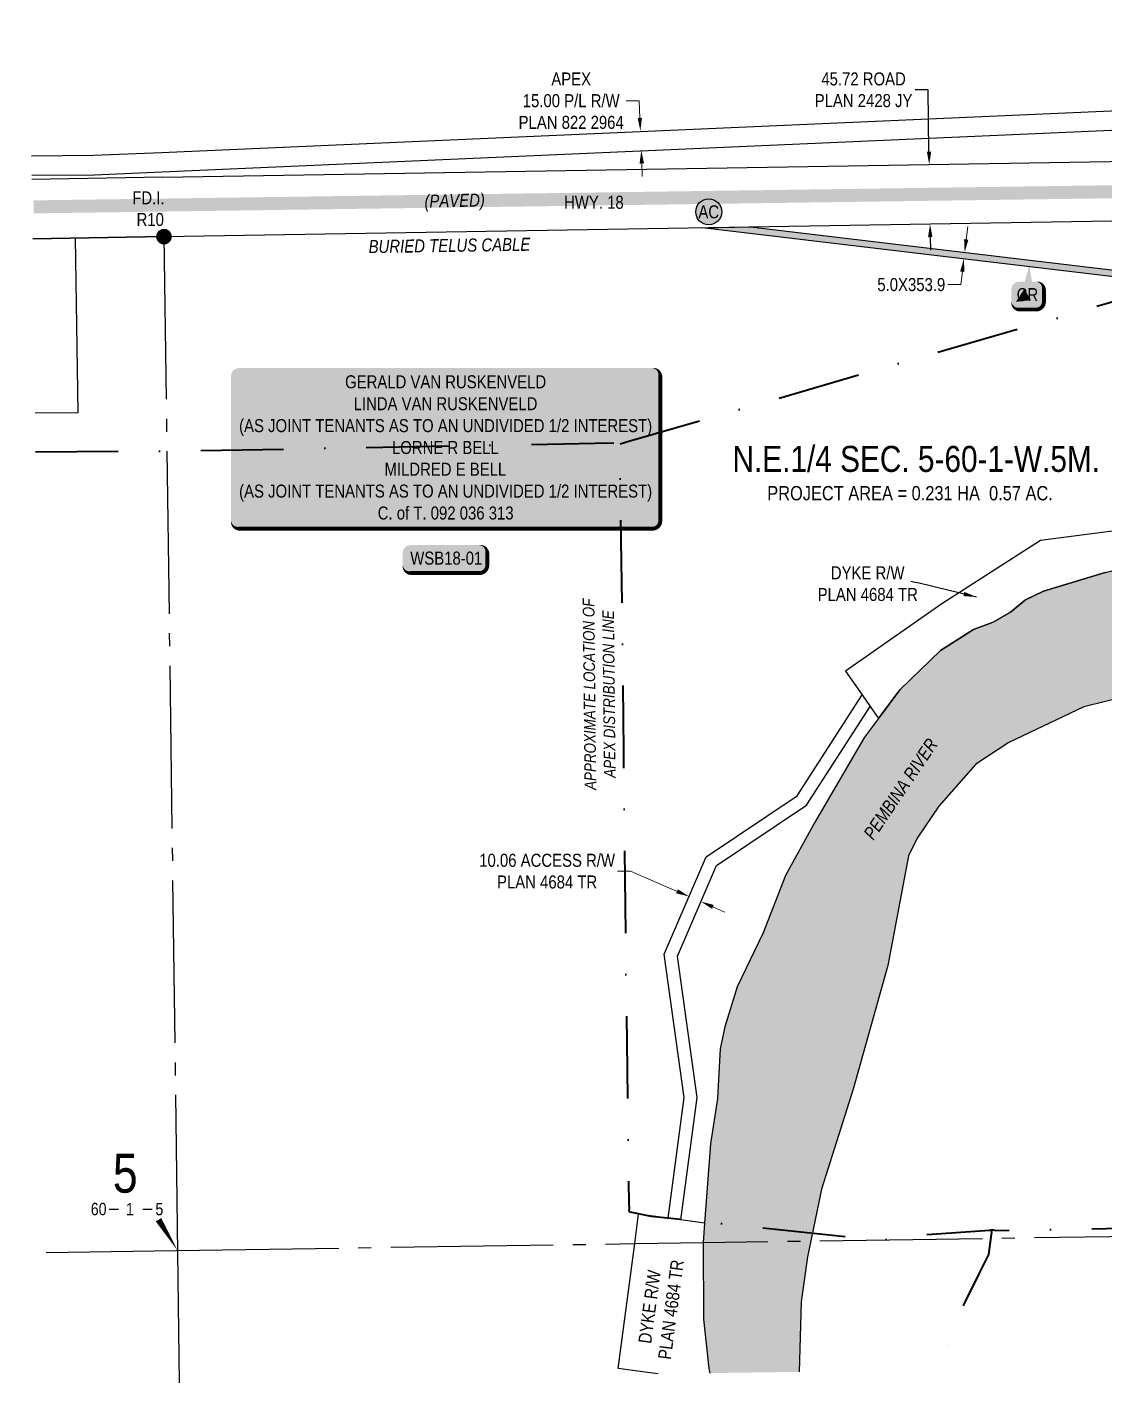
# Model space of a CAD drawing. Extents: x 57693 to 70573, y 5994359 to 6008381.
# Drawn here: x 57693 to 58522, y 5999134 to 6000176 of the extents above; entities that cross this region are included whole.
import ezdxf
from ezdxf.enums import TextEntityAlignment as Align

# ---------------------------------------------------------------- set-up
doc = ezdxf.new("R2010")
doc.units = 0
doc.header["$LTSCALE"] = 5
doc.header["$PDSIZE"] = -3
for name, pattern in [('COOP2', [10, 5, -1, 0, -1, 0, -1, 0, -1, 0, -1]), ('DASHDOT', [25.4, 12.7, -6.35, 0, -6.35]), ('foc-QUARTERLINE', [33, 25, -3, 2, -3])]:
    doc.linetypes.add(name, pattern=pattern)
doc.layers.get('Defpoints').update_dxf_attribs({"color": 9})
for name, color, linetype in [('10', 1, 'Continuous'), ('27', 7, 'Continuous'), ('9', 3, 'Continuous'), ('AS-OWNER', 7, 'Continuous'), ('AS-ROADS', 254, 'Continuous'), ('AS-TELEPHONE', 224, 'foc-TEL'), ('AS-TELEPHONE-T', 224, 'Continuous'), ('C-RW', 13, 'Continuous'), ('C-SYMBOL', 7, 'Continuous'), ('CG-NOTES', 7, 'Continuous'), ('F-RW', 190, 'Continuous'), ('L-AREAREQUIRED', 7, 'Continuous'), ('L-MON', 1, 'Continuous'), ('L-QSEC', 8, 'foc-QUARTERLINE'), ('L-ROAD-T', 7, 'Continuous'), ('L-SECLBL', 7, 'Continuous'), ('L-TITLEDB', 4, 'Continuous'), ('L-TITLEDB-T', 4, 'Continuous'), ('P-APEX RECON PAY ITEMS', 240, 'Continuous'), ('P-APEX RECON-10m BUFFER', 51, 'COOP2'), ('P-APEX RECON-LINE LIST', 240, 'Continuous'), ('P-APEX RECON-WORK AREA', 104, 'Continuous'), ('T-WATER', 160, 'Continuous'), ('T-WATER-H', 133, 'Continuous'), ('T-WATER-T', 170, 'Continuous')]:
    doc.layers.add(name, color=color, linetype=linetype)
for name, color, linetype, lineweight in [('AS-RECON EXISTING', 151, 'DASHDOT', 40), ('C-RW-T', 13, 'Continuous', 9), ('F-AR-T', 190, 'Continuous', 9), ('P-APEX RECON-TWS-T', 104, 'Continuous', 9), ('T-TEXT', 48, 'Continuous', 18)]:
    doc.layers.add(name, color=color, linetype=linetype, lineweight=lineweight)
doc.styles.add('100L', font='ARIALN.TTF', dxfattribs={"height": 11})
doc.styles.add('175L', font='ARIALN.TTF', dxfattribs={"height": 10})
doc.styles.add('80', font='ARIALN.TTF', dxfattribs={"height": 10})
doc.styles.add('80CG', font='ARIALN.TTF', dxfattribs={"height": 10})
doc.styles.add('80L', font='ARIALN.TTF', dxfattribs={"height": 10})
doc.styles.add('80LS', font='ARIALNI.TTF', dxfattribs={"height": 10})
doc.styles.add('foc-LtypeFont', font='ARIALN.TTF', dxfattribs={"height": 7.35})
doc.styles.add('SIMPLEX', font='ARIALN.TTF')
doc.linetypes.add('foc-TEL', pattern='A,2,-1,["T",foc-LtypeFont,S=0.2,R=0,X=-0.425,Y=-0.75],-1.24,8', length=12.24)
doc.linetypes.add('foc-TEL-NOLINE', pattern='A,0,-2,["T",foc-LtypeFont,S=0.2,R=0,X=-0.425,Y=-0.75],-10.24', length=12.24)
doc.dimstyles.new('Compass 5 000', dxfattribs={"dimscale": 5, "dimtxt": 9, "dimasz": 2, "dimexe": 0.2, "dimexo": 0.0625, "dimgap": 0.5, "dimtad": 0, "dimtih": 1, "dimtoh": 1, "dimzin": 0, "dimdsep": 46, "dimtxsty": '80CG', "dimcen": 0.1, "dimse1": 1, "dimse2": 1, "dimclrd": 256, "dimclrt": 256, "dimaunit": 1, "dimadec": 4, "dimazin": 0, "dimtfac": 0.06, "dimtofl": 0, "dimtmove": 0, "dimatfit": 1, "dimfxl": 0.2, "dimtolj": 1, "dimtzin": 0, "dimlwd": -1, "dimarcsym": 0})

# ---------------------------------------------------------------- blocks, each defined once
blk = doc.blocks.new('L-SECLBL')
at = {"layer": '9', "color": 7}
for p, q in [((-5.1, -27.8), (-12.3, -27.8)), ((20.7, -27.8), (13.5, -27.8))]:
    blk.add_line(p, q, dxfattribs=at)
at = {"layer": '10', "color": 2, "style": 'SIMPLEX'}
blk.add_attdef('SEC', text='', height=30, dxfattribs=at).set_placement((0, 0), align=Align.MIDDLE)
at = {"layer": '10', "color": 5, "style": '80L'}
blk.add_attdef('TWP', text='', height=9.5, dxfattribs=at).set_placement((-14.4, -27.4), align=Align.MIDDLE_RIGHT)
blk.add_attdef('RGE', text='', height=9.5, dxfattribs=at).set_placement((3.6, -27.4), align=Align.MIDDLE_CENTER)
blk.add_attdef('MER', text='', height=9.5, dxfattribs=at).set_placement((23.2, -27.4), align=Align.MIDDLE_LEFT)
blk = doc.blocks.new('*D392')
at = {"layer": 'C-RW-T', "transparency": 16777216}
for p, q in [((58163.4, 6000119.8), (58153.4, 6000119.8)), ((58164, 6000106.6), (58163.4, 6000119.8)), ((58165.5, 6000071.6), (58165.9, 6000061.6))]:
    blk.add_line(p, q, dxfattribs=at)
for points in [[(58165.6, 6000106.7), (58162.3, 6000106.5), (58164.4, 6000096.6)], [(58167.2, 6000071.7), (58163.8, 6000071.5), (58165.1, 6000081.6)]]:
    blk.add_solid(points, dxfattribs=at)
at = {"layer": 'Defpoints', "color": 0, "transparency": 16777216}
for p in [(58164.4, 6000096.6), (58190.9, 6000097.8), (58191.5, 6000082.8)]:
    blk.add_point(p, dxfattribs=at)
at = {"layer": 'C-RW-T', "transparency": 16777216, "insert": (58111.2, 6000119.8), "char_height": 10, "attachment_point": 5, "style": '80CG'}
blk.add_mtext('\\A1;APEX\\P15.00 P/L R/W\\PPLAN 822 2964', dxfattribs=at)
blk = doc.blocks.new('*D393')
at = {"layer": 'Defpoints', "color": 0, "transparency": 16777216}
for p in [(58271.2, 6000068.9), (58271.8, 6000023.2), (58387.1, 6000024.9)]:
    blk.add_point(p, dxfattribs=at)
at = {"layer": 'L-TITLEDB-T', "transparency": 16777216}
for p, q in [((58385.6, 6000128.2), (58375.6, 6000128.2)), ((58386.3, 6000080.6), (58385.6, 6000128.2)), ((58387.3, 6000014.9), (58387.4, 6000004.9))]:
    blk.add_line(p, q, dxfattribs=at)
for points in [[(58388, 6000080.6), (58384.7, 6000080.6), (58386.5, 6000070.6)], [(58389, 6000015), (58385.6, 6000014.9), (58387.1, 6000024.9)]]:
    blk.add_solid(points, dxfattribs=at)
at = {"layer": 'L-TITLEDB-T', "transparency": 16777216, "insert": (58336, 6000128.2), "char_height": 10, "attachment_point": 5, "style": '80CG'}
blk.add_mtext('\\A1;45.72 ROAD\\PPLAN 2428 JY', dxfattribs=at)
blk = doc.blocks.new('*D394')
at = {"layer": 'Defpoints', "color": 0, "transparency": 16777216}
for p in [(58201.8, 5999508), (58200.9, 5999505.9), (58210.1, 5999501.9)]:
    blk.add_point(p, dxfattribs=at)
at = {"layer": 'F-AR-T', "transparency": 16777216}
for p, q in [((58156.7, 5999527.4), (58146.7, 5999527.4)), ((58192.6, 5999511.9), (58156.7, 5999527.4)), ((58220.2, 5999500), (58229.4, 5999496))]:
    blk.add_line(p, q, dxfattribs=at)
for points in [[(58193.3, 5999513.5), (58191.9, 5999510.4), (58201.8, 5999508)], [(58220.8, 5999501.5), (58219.5, 5999498.5), (58211, 5999504)]]:
    blk.add_solid(points, dxfattribs=at)
at = {"layer": 'F-AR-T', "transparency": 16777216, "insert": (58092.7, 5999527.4), "char_height": 10, "attachment_point": 5, "style": '80CG'}
blk.add_mtext('\\A1;10.06 ACCESS R/W\\PPLAN 4684 TR', dxfattribs=at)
blk = doc.blocks.new('*U408')
h = blk.add_hatch(color=59)
edge = h.paths.add_edge_path()
edge.add_line((-159, -62.5), (159, -62.5))
edge.add_arc((159, -56.5), 6, 270, 360)
edge.add_line((165, -56.5), (165, 55))
edge.add_arc((159, 55), 6, 0, 90)
edge.add_line((159, 61), (-159, 61))
edge.add_arc((-159, 55), 6, 90, 180)
edge.add_line((-165, 55), (-165, -56.5))
edge.add_arc((-159, -56.5), 6, 180, 270)
at = {"color": 1, "flags": 128}
blk.add_lwpolyline([(-159, -62.5, 3, 3, 0), (159, -62.5, 3, 3, 0.414214), (165, -56.5, 3, 3, 0), (165, 55, 3, 0, 0.414214), (159, 61, 0, 0, 0), (-159, 61, 0, 0, 0.414214), (-165, 55, 0, 0, 0), (-165, -56.5, 0, 3, 0.414214)], format="xyseb", close=True, dxfattribs=at)
blk.add_lwpolyline([(-32.7, -15.9, 0, 7.5, 0), (0, 0, 0, 0, 0)], format="xyseb", dxfattribs=at)
at = {"color": 1, "style": '80'}
blk.add_attdef('ENTER_TEXT_001', (-36, -5), '', height=10, dxfattribs=at)
blk = doc.blocks.new('*U428')
at = {"true_color": 0xffffa8}
h = blk.add_hatch(color=51, dxfattribs=at)
edge = h.paths.add_edge_path()
edge.add_line((-26.5, -11.5), (26.5, -11.5))
edge.add_arc((26.5, -5.5), 6, 270, 360)
edge.add_line((32.5, -5.5), (32.5, 4))
edge.add_arc((26.5, 4), 6, 0, 90)
edge.add_line((26.5, 10), (-26.5, 10))
edge.add_arc((-26.5, 4), 6, 90, 180)
edge.add_line((-32.5, 4), (-32.5, -5.5))
edge.add_arc((-26.5, -5.5), 6, 180, 270)
at = {"color": 240, "flags": 128}
blk.add_lwpolyline([(-26.5, -11.5, 3, 3, 0), (26.5, -11.5, 3, 3, 0.414214), (32.5, -5.5, 3, 3, 0), (32.5, 4, 3, 0, 0.414214), (26.5, 10, 0, 0, 0), (-26.5, 10, 0, 0, 0.414214), (-32.5, 4, 0, 0, 0), (-32.5, -5.5, 0, 3, 0.414214)], format="xyseb", close=True, dxfattribs=at)
for points in [[(-24.7, -8.4, 0, 10, 0), (0, 0, 5, 5, 0)], [(21, -6.9, 0, 10, 0), (0, 0, 5, 5, 0)]]:
    blk.add_lwpolyline(points, format="xyseb", dxfattribs=at)
at = {"color": 4, "style": '80'}
blk.add_attdef('OTHER_001', (-14.7, -5), '', height=10, dxfattribs=at)
blk = doc.blocks.new('fdia')
at = {"color": 255, "const_width": 1}
blk.add_lwpolyline([(-0.5, 0, 1), (0.5, 0, 1)], format="xyb", close=True, dxfattribs=at)
blk = doc.blocks.new('Fdiaa')
blk.add_blockref('fdia', (0, 0))
blk = doc.blocks.new('fdib')
at = {"color": 1, "const_width": 1.6}
blk.add_lwpolyline([(-0.4, 0, 1), (0.4, 0, 1)], format="xyb", close=True, dxfattribs=at)
at = {"color": 1}
blk.add_circle((0, 0), 0.8, dxfattribs=at)
blk = doc.blocks.new('Fdibb')
blk.add_blockref('fdib', (0, 0))
blk = doc.blocks.new('fdicc')
for name in ['Fdibb', 'Fdiaa']:
    blk.add_blockref(name, (0, 0))
blk = doc.blocks.new('FDI')
blk.add_blockref('fdicc', (0, 0))
blk = doc.blocks.new('*D512')
at = {"layer": 'Defpoints', "color": 0, "transparency": 16777216}
for p in [(58413.1, 5999998.3), (58421.8, 5999997.2), (58422.4, 6000002.2)]:
    blk.add_point(p, dxfattribs=at)
at = {"layer": 'P-APEX RECON-TWS-T', "transparency": 16777216}
for p, q in [((58414.9, 6000013.2), (58416.1, 6000023.1)), ((58412, 5999988.3), (58410.8, 5999978.4)), ((58410.8, 5999978.4), (58400.8, 5999978.4))]:
    blk.add_line(p, q, dxfattribs=at)
for points in [[(58413.3, 6000013.4), (58416.6, 6000013), (58413.7, 6000003.2)], [(58410.3, 5999988.5), (58413.6, 5999988.2), (58413.1, 5999998.3)]]:
    blk.add_solid(points, dxfattribs=at)
at = {"layer": 'P-APEX RECON-TWS-T', "transparency": 16777216, "insert": (58372.7, 5999978.4), "char_height": 10, "attachment_point": 5, "style": '80CG'}
blk.add_mtext('\\A1;5.0X353.9', dxfattribs=at)
blk = doc.blocks.new('*U1187')
h = blk.add_hatch(color=255)
h.dxf.hatch_style = 1
edge = h.paths.add_edge_path()
edge.add_arc((0, 0), 9.99, 0, 360)
at = {"color": 170}
blk.add_circle((0, 0), 9.99, dxfattribs=at)
at = {"color": 170, "style": '175L'}
blk.add_text('AC', height=10, dxfattribs=at).set_placement((0, 0), align=Align.MIDDLE_CENTER)
blk = doc.blocks.new('*U515')
at = {"true_color": 0xffffa8}
h = blk.add_hatch(color=51, dxfattribs=at)
edge = h.paths.add_edge_path()
edge.add_line((-6.5, -11.5), (6.5, -11.5))
edge.add_arc((6.5, -5.5), 6, 270, 360)
edge.add_line((12.5, -5.5), (12.5, 4))
edge.add_arc((6.5, 4), 6, 0, 90)
edge.add_line((6.5, 10), (-6.5, 10))
edge.add_arc((-6.5, 4), 6, 90, 180)
edge.add_line((-12.5, 4), (-12.5, -5.5))
edge.add_arc((-6.5, -5.5), 6, 180, 270)
at = {"color": 240, "flags": 128}
for points in [[(1.3, 22.6, 0, 10, 0), (0, 0, 5, 5, 0)], [(-9, -5.5, 0, 10, 0), (0, 0, 5, 5, 0)]]:
    blk.add_lwpolyline(points, format="xyseb", dxfattribs=at)
blk.add_lwpolyline([(-6.5, -11.5, 3, 3, 0), (6.5, -11.5, 3, 3, 0.414214), (12.5, -5.5, 3, 3, 0), (12.5, 4, 3, 0, 0.414214), (6.5, 10, 0, 0, 0), (-6.5, 10, 0, 0, 0.414214), (-12.5, 4, 0, 0, 0), (-12.5, -5.5, 0, 3, 0.414214)], format="xyseb", close=True, dxfattribs=at)
at = {"color": 4, "style": '80'}
blk.add_attdef('OTHER_001', (-14.7, -5), '', height=10, dxfattribs=at)

msp = doc.modelspace()

# ---------------------------------------------------------------- hatches: boundary and pattern name
at = {"layer": 'P-APEX RECON-10m BUFFER'}
h = msp.add_hatch(color=256, dxfattribs=at)
h.dxf.hatch_style = 1
h.paths.add_polyline_path([(58604.187, 5999980.757), (58583.06, 5999980.471), (58583.219, 5999968.736), (58563.235, 5999968.465), (58563.073, 5999980.443), (58211.891, 6000022.222), (58248.986, 6000022.841), (58563.005, 5999985.483), (58562.965, 5999988.448), (58571.836, 5999988.568), (58572.691, 5999990.324), (58604.064, 5999990.749)])
at = {"layer": 'T-WATER-H'}
h = msp.add_hatch(color=256, dxfattribs=at)
h.dxf.hatch_style = 1
h.paths.add_polyline_path([(59528.149, 6000162.571), (59544.214, 6000114.139), (59550.066, 6000089.065), (59550.637, 6000087.302), (59551.829, 6000084.09), (59561.538, 6000064.102), (59563.782, 6000057.545), (59563.96, 6000057.066), (59563.743, 6000044.034), (59567.913, 6000032.806), (59572.698, 6000018.165), (59576.65, 6000004.29), (59579.974, 5999992.04), (59584.013, 5999977.653), (59588.042, 5999963.737), (59589.337, 5999958.8), (59624.428, 5999868.477), (59640.988, 5999822.759), (59657.078, 5999756.885), (59671.286, 5999708.952), (59683.239, 5999660.488), (59685.05, 5999621.679), (59679.084, 5999586.826), (59673.695, 5999571.409), (59654.208, 5999528.125), (59644.925, 5999516.385), (59599.428, 5999480.524), (59581.998, 5999477.411), (59543.899, 5999478.24), (59508.345, 5999482.971), (59464.42, 5999499.495), (59433.674, 5999506.758), (59433.064, 5999506.901), (59405.377, 5999519.436), (59380.283, 5999535.448), (59338.339, 5999577.26), (59272.362, 5999635.416), (59248.051, 5999651.266), (59141.333, 5999708.147), (59111.804, 5999719.077), (59026.263, 5999735.387), (58987.151, 5999736.014), (58908.673, 5999730.246), (58837.781, 5999718.183), (58820.787, 5999714.061), (58704.293, 5999705.349), (58648.099, 5999698.132), (58631.403, 5999694.317), (58627.83, 5999693.013), (58607.818, 5999685.703), (58570.464, 5999672.057), (58538.681, 5999662.125), (58505.233, 5999653.894), (58447.775, 5999626.5), (58422.212, 5999609.701), (58393.775, 5999577.542), (58377.15, 5999552.861), (58370.461, 5999539.329), (58354.718, 5999455.005), (58328.024, 5999359.866), (58303.656, 5999282.892), (58295.436, 5999243.121), (58292.907, 5999230.887), (58287.917, 5999196.229), (58286.572, 5999142.473), (58217.723, 5999141.514), (58216.928, 5999145.102), (58213.031, 5999182.965), (58212.712, 5999241.869), (58213.811, 5999256.875), (58218.267, 5999317.705), (58223.79, 5999352.618), (58225.695, 5999390.919), (58229.312, 5999407.795), (58238.714, 5999438.481), (58258.709, 5999480.093), (58275.894, 5999524.155), (58298.313, 5999564.568), (58336.685, 5999630.42), (58347.498, 5999644.862), (58363.881, 5999666.746), (58395.058, 5999697.052), (58420.523, 5999713.191), (58435.679, 5999718.886), (58448.923, 5999726.579), (58460.513, 5999736.092), (58474.325, 5999742.835), (58521.719, 5999757.158), (58555.223, 5999765.391), (58606.768, 5999771.002), (58610.906, 5999771.453), (58626.849, 5999772.896), (58668.469, 5999776.662), (58707.219, 5999776.387), (58725.572, 5999778.622), (58742.204, 5999782.797), (58837.41, 5999814.151), (58867.543, 5999825.422), (58900.623, 5999833.763), (58960.048, 5999833.981), (58994.666, 5999828.091), (59032.576, 5999825.336), (59049.389, 5999821.959), (59139.802, 5999810.02), (59198.995, 5999787.206), (59241.123, 5999765.844), (59281.589, 5999743.662), (59341.878, 5999700.424), (59372.289, 5999667.743), (59392.838, 5999647.552), (59425.764, 5999619.855), (59432.201, 5999616.18), (59464.678, 5999597.616), (59493.1, 5999584.882), (59524.145, 5999575.423), (59543.651, 5999574.869), (59562.435, 5999576.875), (59576.791, 5999583.395), (59587.284, 5999593.477), (59595.143, 5999606.145), (59599.14, 5999621.885), (59599.146, 5999641.621), (59597.045, 5999660.925), (59572.21, 5999741.82), (59559.63, 5999771.503), (59539.61, 5999856.476), (59520.118, 5999921.915), (59497.522, 5999981.462), (59481.575, 6000033.638), (59478.21, 6000044.682), (59474.06, 6000063.004), (59462.649, 6000113.45), (59449.748, 6000141.747), (59436.831, 6000161.323)])

# ---------------------------------------------------------------- linework, layer by layer
at = {"layer": '27'}
msp.add_lwpolyline([(57732.094, 5999880.219), (57730.094, 6000014.191)], dxfattribs=at)
at = {"layer": 'AS-RECON EXISTING', "flags": 128}
for points in [[(58148.94, 5999856.044), (58155.487, 5999857.96), (58250.099, 5999885.151), (58348.452, 5999913.733), (58454.512, 5999944.23), (58466.038, 5999947.486), (58475.814, 5999950.132), (58540.429, 5999969.136), (58555.205, 5999973.174), (58557.389, 5999973.511), (58560.825, 5999974.079), (58565.663, 5999975.504), (58570.107, 5999976.866), (58572.161, 5999978.497), (58572.667, 5999978.865), (58573.5, 5999979.472), (58594.251, 5999980.047), (58614.342, 5999980.158), (58626.697, 5999978.226), (58636.544, 5999975.299), (58642.797, 5999972.537), (58652.655, 5999968.079), (58672.832, 5999958.11), (58696.295, 5999946.784), (58719.425, 5999935.53), (58736.169, 5999927.382), (58757.474, 5999916.843), (58775.637, 5999908.343), (58796.279, 5999898.364), (58819.589, 5999887.329), (58838.361, 5999878.079), (58854.231, 5999870.168), (58862.533, 5999866.092), (58870.147, 5999864.054), (58880.363, 5999866.263), (58884.115, 5999867.701), (58889.71, 5999868.712), (58896.978, 5999869.525), (58907.184, 5999866.826), (58913.72, 5999862.522), (58922.446, 5999856.062), (58927.1, 5999853.104), (58931.881, 5999851.135), (58936.148, 5999850.883), (58942.358, 5999851.589), (58948.435, 5999851.518), (58955.604, 5999852.1), (58965.098, 5999852.689), (58982.393, 5999854.5), (59008.068, 5999856.595), (59021.073, 5999858.377), (59037.519, 5999859.167), (59051.992, 5999860.096), (59071.721, 5999861.146), (59084.949, 5999861.974), (59103.698, 5999863.215), (59116.821, 5999863.717), (59136.082, 5999864.908), (59158.475, 5999866.023), (59175.203, 5999866.946), (59196.944, 5999868.561), (59217.97, 5999869.628), (59251.332, 5999871.391), (59273.751, 5999872.534), (59291.217, 5999873.72), (59311.457, 5999875.143), (59330.022, 5999876.464), (59350.269, 5999877.796), (59374.528, 5999879.404), (59397.189, 5999881.517), (59407.281, 5999883.007), (59418.047, 5999884.031), (59422.388, 5999884.454), (59438.178, 5999882.896), (59442.335, 5999882.845), (59445.217, 5999883.221), (59458.279, 5999886.615), (59466.706, 5999888.285), (59467.745, 5999882.352)], [(57699.355, 5999849.908), (57809.418, 5999850.537), (57890.023, 5999852.031), (57899.541, 5999852.23), (57914.85, 5999852.638), (58040.993, 5999854.838), (58141.902, 5999856.708), (58148.94, 5999856.044), (58148.464, 5999850.756), (58150.422, 5999715.332), (58151.393, 5999619.736), (58151.474, 5999609.828), (58151.727, 5999591.295), (58153.072, 5999470.067), (58154.218, 5999375.211), (58155.621, 5999271.603), (58155.818, 5999268.677), (58155.55, 5999265.802), (58156.062, 5999265.682), (58156.255, 5999265.554), (58172.807, 5999262.099), (58349.259, 5999243.711), (58360.187, 5999245.255), (58361.759, 5999245.16), (58362.949, 5999245.104), (58367.447, 5999246.912), (58432.978, 5999251.518), (58434.62, 5999251.927), (58437.699, 5999251.271), (58640.768, 5999254.736), (58931.812, 5999258.548), (59316.837, 5999263.163), (59483.262, 5999264.23), (59496.372, 5999264.314), (59577.454, 5999265.94), (59682.346, 5999267.323), (59982.682, 5999270.736), (60079.78, 5999271.888), (60089.6, 5999271.82), (60098.597, 5999274.057)], [(58434.62, 5999251.927), (58432.022, 5999232.668), (58424.712, 5999217.884), (58414.088, 5999196.586), (58412.904, 5999193.948), (58395.158, 5999145.916), (58394.508, 5999143.975)]]:
    msp.add_lwpolyline(points, dxfattribs=at)
at = {"layer": 'AS-ROADS', "const_width": 9.993, "flags": 128}
msp.add_lwpolyline([(57697.888, 6000038.208), (59594.943, 6000064.8), (59655.151, 6000064.8, -0.27424523), (60188.059, 5999747.501), (60359.465, 5999378.453)], format="xyb", dxfattribs=at)
at = {"layer": 'AS-TELEPHONE', "linetype": 'foc-TEL-NOLINE', "flags": 128}
msp.add_lwpolyline([(57697.164, 6000013.642), (57798.121, 6000015.325), (58604.575, 6000028.768), (59288.564, 6000038.062)], dxfattribs=at)
at = {"layer": 'C-RW', "flags": 128}
for points in [[(57696.31, 6000077.468), (57744.252, 6000077.841), (57796.219, 6000080.118), (58602.265, 6000115.436)], [(57696.511, 6000062.482), (57744.639, 6000062.857), (57796.416, 6000065.126), (58602.512, 6000100.446)]]:
    msp.add_lwpolyline(points, dxfattribs=at)
at = {"layer": 'F-RW', "flags": 128}
msp.add_lwpolyline([(58472.112, 5999781.605), (58396.144, 5999733.042), (58322.064, 5999681.206), (58334.812, 5999662.989), (58341.04, 5999654.089), (58347.498, 5999644.862), (58363.881, 5999666.746), (58395.058, 5999697.052), (58420.523, 5999713.191), (58435.679, 5999718.886), (58448.923, 5999726.579), (58460.513, 5999736.092), (58474.325, 5999742.835), (58521.719, 5999757.158), (58555.223, 5999765.391), (58606.768, 5999771.002), (58606.423, 5999799.057)], close=True, dxfattribs=at)
for points in [[(58185.65, 5999260.605), (58197.951, 5999353.457), (58182.605, 5999463.526), (58214.989, 5999538.429), (58284.926, 5999585.331), (58334.812, 5999662.989)], [(58195.614, 5999259.285), (58208.094, 5999353.492), (58192.948, 5999462.124), (58223.042, 5999531.729), (58292.256, 5999578.147), (58341.04, 5999654.089)]]:
    msp.add_lwpolyline(points, dxfattribs=at)
at = {"layer": 'L-QSEC'}
for points in [[(57798.121, 6000015.325), (57808.577, 5999233.907)], [(57707.594, 5999234.225), (57807.508, 5999235.737)], [(57808.577, 5999233.907), (57809.915, 5999133.99)]]:
    msp.add_lwpolyline(points, dxfattribs=at)
at = {"layer": 'L-QSEC', "flags": 128}
msp.add_lwpolyline([(57807.508, 5999235.737), (58160.02, 5999241.071), (58212.712, 5999241.869), (58295.436, 5999243.121), (58613.206, 5999247.931)], dxfattribs=at)
at = {"layer": 'L-SECLBL', "flags": 128}
msp.add_lwpolyline([(57808.553, 5999235.753, 0, 4.996, 0), (57793.898, 5999259.445, 0, 0, 0)], format="xyseb", dxfattribs=at)
at = {"layer": 'L-TITLEDB', "flags": 128}
for points in [[(57797.36, 6000061.004), (58602.94, 6000074.433)], [(57797.36, 6000061.004), (57696.403, 6000059.322)], [(57798.121, 6000015.325), (58604.575, 6000028.768)], [(57798.121, 6000015.325), (57697.164, 6000013.642)], [(57698.959, 5999879.724), (57732.094, 5999880.219), (57730.094, 6000014.191), (57697.167, 6000013.699)]]:
    msp.add_lwpolyline(points, dxfattribs=at)
at = {"layer": 'L-TITLEDB'}
for points in [[(58160.02, 5999241.071), (58163.006, 5999263.606)], [(58185.65, 5999260.605), (58163.006, 5999263.606)], [(58195.614, 5999259.285), (58185.65, 5999260.605)], [(58213.811, 5999256.875), (58195.614, 5999259.285)], [(58147.296, 5999145.032), (58160.02, 5999241.071)], [(58169.941, 5999142.031), (58147.296, 5999145.032)], [(58178.018, 5999140.961), (58169.941, 5999142.031)]]:
    msp.add_lwpolyline(points, dxfattribs=at)
at = {"layer": 'P-APEX RECON-WORK AREA', "flags": 128}
msp.add_lwpolyline([(58604.187, 5999980.757), (58583.06, 5999980.471), (58583.219, 5999968.736), (58563.235, 5999968.465), (58563.073, 5999980.443), (58211.891, 6000022.222), (58248.986, 6000022.841), (58563.005, 5999985.483), (58562.965, 5999988.448), (58571.836, 5999988.568), (58572.691, 5999990.324), (58604.064, 5999990.749)], close=True, dxfattribs=at)
at = {"layer": 'T-WATER', "flags": 128}
for points in [[(58521.719, 5999757.158), (58474.325, 5999742.835), (58460.513, 5999736.092), (58448.923, 5999726.579), (58435.679, 5999718.886), (58420.523, 5999713.191), (58395.058, 5999697.052), (58363.881, 5999666.746), (58347.498, 5999644.862), (58336.685, 5999630.42), (58298.313, 5999564.568), (58275.894, 5999524.155), (58258.709, 5999480.093), (58238.714, 5999438.481), (58229.312, 5999407.795), (58225.695, 5999390.919), (58223.79, 5999352.618), (58218.267, 5999317.705), (58213.811, 5999256.875), (58212.712, 5999241.869), (58213.031, 5999182.965), (58216.928, 5999145.102), (58217.723, 5999141.514)], [(58538.681, 5999662.125), (58505.233, 5999653.894), (58447.775, 5999626.5), (58422.212, 5999609.701), (58393.775, 5999577.542), (58377.15, 5999552.861), (58370.461, 5999539.329), (58354.718, 5999455.005), (58328.024, 5999359.866), (58303.656, 5999282.892), (58295.436, 5999243.121), (58292.907, 5999230.887), (58287.917, 5999196.229), (58286.572, 5999142.473)]]:
    msp.add_lwpolyline(points, dxfattribs=at)

# ---------------------------------------------------------------- block references
at = {"layer": 'AS-OWNER'}
ref = msp.add_blockref('*U408', (58014.685, 5999853.27), dxfattribs=at)
ref.add_attrib('ENTER_TEXT_001', 'GERALD VAN RUSKENVELD', (57937.352, 5999898.71), dxfattribs={"layer": '0', "color": 1, "height": 10, "style": '80'})
ref.add_attrib('ENTER_TEXT_002', 'LINDA VAN RUSKENVELD', (57943.945, 5999881.866), dxfattribs={"layer": '0', "color": 1, "height": 10, "style": '80'})
ref.add_attrib('ENTER_TEXT_003', '(AS JOINT TENANTS AS TO AN UNDIVIDED 1/2 INTEREST)', (57855.892, 5999865.022), dxfattribs={"layer": '0', "color": 1, "height": 10, "style": '80'})
ref.add_attrib('ENTER_TEXT_004', 'LORNE R BELL', (57973.43, 5999848.178), dxfattribs={"layer": '0', "color": 1, "height": 10, "style": '80'})
ref.add_attrib('ENTER_TEXT_005', 'MILDRED E BELL', (57967.686, 5999831.511), dxfattribs={"layer": '0', "color": 1, "height": 10, "style": '80'})
ref.add_attrib('ENTER_TEXT_006', '(AS JOINT TENANTS AS TO AN UNDIVIDED 1/2 INTEREST)', (57855.892, 5999814.667), dxfattribs={"layer": '0', "color": 1, "height": 10, "style": '80'})
ref.add_attrib('ENTER_TEXT_007', 'C. of T. 092 036 313', (57962.455, 5999797.823), dxfattribs={"layer": '0', "color": 1, "height": 10, "style": '80'})
at = {"layer": 'CG-NOTES', "xscale": 0.999252397, "yscale": 0.999252397, "zscale": 0.999252397}
msp.add_blockref('*U1187', (58216.958, 6000034.4), dxfattribs=at)
at = {"layer": 'L-MON', "xscale": 4.999999999999972, "yscale": 4.999999999999972, "zscale": 4.999999999999972}
msp.add_blockref('FDI', (57798.121, 6000015.325), dxfattribs=at)
at = {"layer": 'L-SECLBL'}
msp.add_blockref('L-SECLBL', (57768.354, 5999295.056), dxfattribs=at).add_auto_attribs({'SEC': '5', 'TWP': '60', 'RGE': '1', 'MER': '5'})
at = {"layer": 'P-APEX RECON PAY ITEMS'}
ref = msp.add_blockref('*U515', (58462.181, 5999970.757), dxfattribs=dict(at, xscale=0.999252397, yscale=0.999252397, zscale=0.999252397))
ref.add_attrib('OTHER_001', 'CR', (58453.725, 5999965.757), dxfattribs={"layer": '0', "color": 4, "height": 9.9925, "style": '80'})
at = {"layer": 'P-APEX RECON-LINE LIST'}
ref = msp.add_blockref('*U428', (58014.19, 5999768.15), dxfattribs=at)
ref.add_attrib('OTHER_001', 'WSB18-01', (57987.478, 5999763.147), dxfattribs={"layer": '0', "color": 4, "height": 10, "style": '80'})

# ---------------------------------------------------------------- texts
at = {"layer": 'AS-RECON EXISTING', "insert": (58121.495, 5999590.304), "char_height": 8.99233, "attachment_point": 1, "rotation": 90.580123, "style": '80'}
msp.add_mtext_dynamic_manual_height_columns('\\pi-0.43348;{\\fArial Narrow|b0|i1|c0|p18;APPROXIMATE LOCATION OF \\P\\pi8.7521;APEX DISTRIBUTION LINE}', width=146.7459, gutter_width=44.962, heights=[0], dxfattribs=at)
at = {"layer": 'AS-TELEPHONE-T', "insert": (57955.28, 6000012.638), "char_height": 10.01701, "attachment_point": 1, "rotation": 0.85276, "style": '175L'}
msp.add_mtext_dynamic_manual_height_columns('\\pi0.084249;{\\fArial Narrow|b0|i1|c0|p34;BURIED TELUS CABLE}', width=124.50653, gutter_width=50, heights=[0], dxfattribs=at)
at = {"layer": 'C-SYMBOL', "color": 3, "style": '175L'}
msp.add_text('N.E.1/4 SEC. 5-60-1-W.5M.', height=20, dxfattribs=at).set_placement((58376.517, 5999828.44), align=Align.BOTTOM_CENTER)
at = {"layer": 'L-AREAREQUIRED', "color": 5, "style": '100L'}
msp.add_text('PROJECT AREA = 0.231 HA  0.57 AC.', height=11, dxfattribs=at).set_placement((58371.748, 5999809.275), align=Align.BOTTOM_CENTER)
at = {"layer": 'L-MON', "insert": (57772.67, 6000050.161), "char_height": 9.99252, "attachment_point": 1, "style": '175L'}
msp.add_mtext_dynamic_manual_height_columns('\\pi1.0789;FD.I. \\P\\pi4.3916;R10', width=23.94038, gutter_width=50, heights=[0], dxfattribs=at)
at = {"layer": 'L-ROAD-T', "insert": (58105.266, 6000046.718), "char_height": 9.99252, "attachment_point": 1, "rotation": 0.021283, "style": '80'}
msp.add_mtext_dynamic_manual_height_columns('\\pi0.50658;HWY. 18', width=45.41378, gutter_width=44.931, heights=[0], dxfattribs=at)
at = {"layer": 'L-TITLEDB-T', "char_height": 10, "attachment_point": 1, "style": '80'}
for insert, rotation in [((58300.202, 5999761.833), 0.021283), ((58161.339, 5999154.521), 82.453292)]:
    msp.add_mtext_dynamic_manual_height_columns('\\pi10.654;DYKE R/W\\P\\pi0.48997;PLAN 4684 TR', width=76.98267, gutter_width=44.931, heights=[0], dxfattribs=dict(at, insert=insert, rotation=rotation))
at = {"layer": 'T-TEXT', "style": '80LS'}
msp.add_text('(PAVED)', height=10, rotation=1.313749, dxfattribs=at).set_placement((58021.604, 6000043.082), align=Align.MIDDLE_CENTER)
at = {"layer": 'T-WATER-T', "insert": (58335.08, 5999555.986), "char_height": 9.99252, "attachment_point": 1, "rotation": 56.036018, "style": '80'}
msp.add_mtext_dynamic_manual_height_columns('\\pi0.35961;{\\fArial Narrow|b0|i1|c0|p34;PEMBINA RIVER}', width=89.8749, gutter_width=44.931, heights=[0], dxfattribs=at)

# ---------------------------------------------------------------- dimensions: what is measured, and where the dimension line sits
at = {"layer": 'C-RW-T'}
dim = msp.add_linear_dim(base=(58164.409, 6000096.596), p1=(58191.525, 6000082.77), p2=(58190.869, 6000097.755), angle=92.506457, text='APEX\\P15.00 P/L R/W\\PPLAN 822 2964', dimstyle='Compass 5 000', override={"dimtxt": 10}, dxfattribs=at)
dim.commit()
dim.dimension.update_dxf_attribs({"geometry": '*D392', "text_midpoint": (58111.174, 6000119.763), "dimtype": 161})
at = {"layer": 'F-AR-T'}
dim = msp.add_linear_dim(base=(58201.771, 5999507.964), p1=(58210.126, 5999501.943), p2=(58200.894, 5999505.935), angle=156.616402, text='10.06 ACCESS R/W\\PPLAN 4684 TR', dimstyle='Compass 5 000', dxfattribs=at)
dim.commit()
dim.dimension.update_dxf_attribs({"geometry": '*D394', "text_midpoint": (58092.691, 5999527.442), "dimtype": 161})
at = {"layer": 'L-TITLEDB-T'}
dim = msp.add_linear_dim(base=(58387.149, 6000024.938), p1=(58271.151, 6000068.902), p2=(58271.831, 6000023.221), angle=270.85269, text='45.72 ROAD\\PPLAN 2428 JY', dimstyle='Compass 5 000', dxfattribs=at)
dim.commit()
dim.dimension.update_dxf_attribs({"geometry": '*D393', "text_midpoint": (58336.025, 6000128.159), "dimtype": 161})
at = {"layer": 'P-APEX RECON-TWS-T'}
dim = msp.add_aligned_dim(p1=(58422.414, 6000002.208), p2=(58421.824, 5999997.247), distance=-8.735, text='5.0X353.9', dimstyle='Compass 5 000', dxfattribs=at)
dim.commit()
dim.dimension.update_dxf_attribs({"geometry": '*D512', "text_midpoint": (58372.656, 5999978.419)})

# ---------------------------------------------------------------- leaders
at = {"layer": 'L-TITLEDB-T', "path_type": 1}
msp.add_leader([(58422.861, 5999738.229), (58372.466, 5999750.261)], dimstyle='Compass 5 000', override={"dimgap": 0.5, "dimtad": 0}, dxfattribs=at)

doc.saveas('drawing.dxf')
